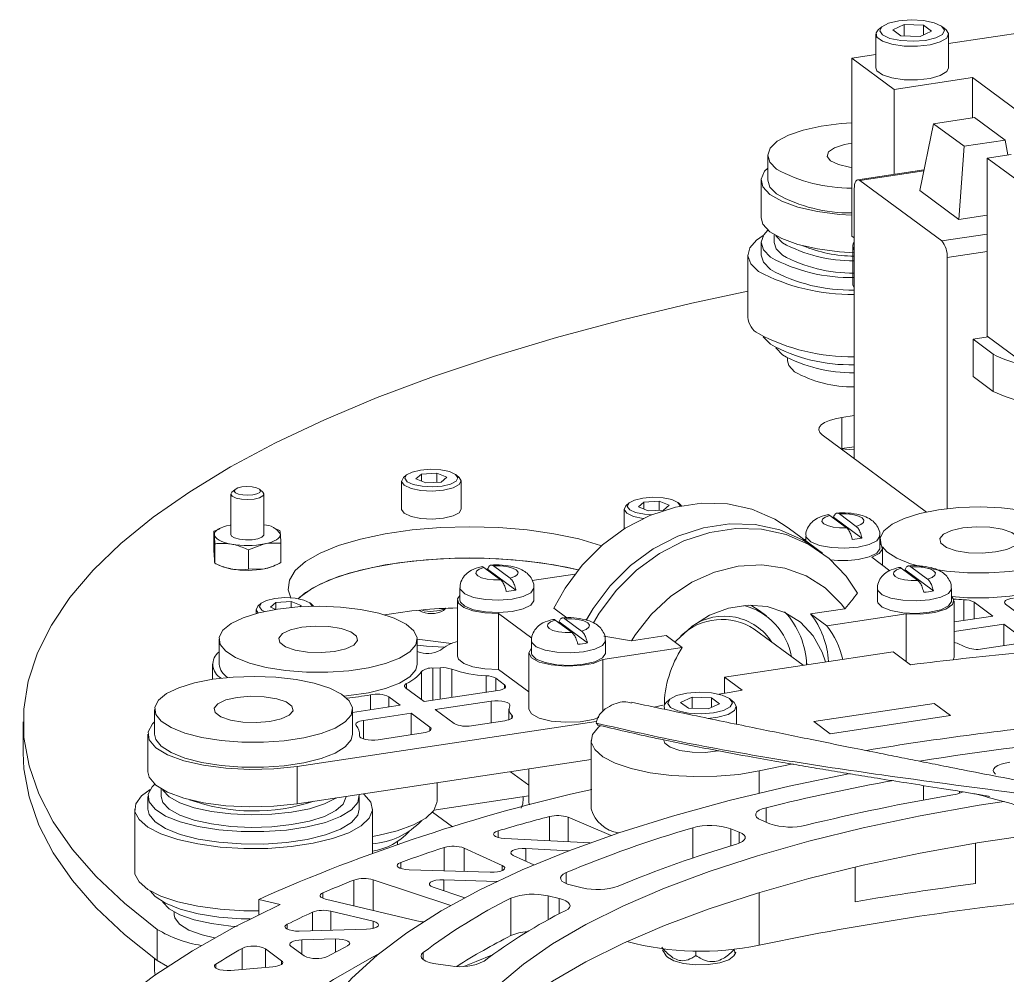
# Model space of a CAD drawing. Header units: millimetres. Extents: x 30 to 313, y 16 to 167.
# Drawn here: x 30.27 to 67.66, y 106.82 to 142.99 of the extents above; entities that cross this region are included whole.
import ezdxf

# ---------------------------------------------------------------- set-up
doc = ezdxf.new("R2010")
doc.units = ezdxf.units.MM

msp = doc.modelspace()

# ---------------------------------------------------------------- linework, layer by layer
at = {"color": 7, "linetype": 'Continuous', "lineweight": 15}
for p, q in [((63.753, 142.808), (63.321, 142.608)), ((63.753, 142.808), (64.488, 142.784)), ((63.753, 142.379), (63.753, 142.808)), ((65.432, 142.089), (71.113, 142.944)), ((62.682, 142.442), (62.682, 141.169)), ((62.911, 142.728), (62.771, 142.604)), ((63.321, 142.608), (63.626, 142.383)), ((64.792, 142.559), (64.361, 142.359)), ((64.792, 142.559), (64.488, 142.784)), ((64.488, 142.418), (64.488, 142.784)), ((65.343, 142.604), (65.203, 142.728)), ((65.432, 141.169), (65.432, 142.442)), ((64.361, 142.359), (63.626, 142.383)), ((61.773, 141.539), (62.682, 141.676)), ((61.773, 141.539), (63.378, 140.354)), ((61.773, 134.798), (61.773, 141.539)), ((63.378, 140.354), (66.34, 140.8)), ((66.34, 140.8), (68.568, 139.155)), ((66.34, 140.8), (66.34, 139.277)), ((63.378, 137.141), (63.378, 140.354)), ((61.772, 139.441), (61.772, 139.091)), ((61.773, 139.479), (61.773, 139.402)), ((66.42, 139.289), (64.871, 139.056)), ((67.572, 138.438), (66.42, 139.289)), ((64.871, 139.056), (64.342, 136.53)), ((64.871, 139.056), (66.023, 138.205)), ((66.023, 138.205), (67.572, 138.438)), ((67.572, 138.438), (67.684, 137.875)), ((66.023, 138.205), (65.823, 135.436)), ((58.588, 137.855), (58.588, 136.913)), ((66.896, 137.756), (67.804, 137.893)), ((68.5, 136.572), (66.896, 137.756)), ((66.896, 131.015), (66.896, 137.756)), ((64.505, 137.311), (61.996, 136.933)), ((58.338, 136.913), (58.338, 135.498)), ((62.071, 136.91), (65.177, 134.616)), ((61.865, 126.376), (61.865, 136.591)), ((64.342, 136.53), (65.823, 135.436)), ((65.823, 135.436), (66.896, 135.597)), ((58.838, 134.853), (58.838, 134.555)), ((61.773, 134.798), (61.865, 134.73)), ((58.338, 134.555), (58.338, 134.084)), ((61.807, 134.428), (61.807, 133.014)), ((57.838, 134.084), (57.838, 131.727)), ((65.383, 133.993), (65.383, 124.481)), ((66.937, 130.985), (66.367, 130.899)), ((67.129, 130.337), (66.367, 130.899)), ((66.367, 129.485), (66.367, 130.899)), ((68.5, 129.83), (66.896, 131.015)), ((59.338, 130.183), (59.338, 130.077)), ((67.129, 128.923), (67.129, 130.337)), ((67.129, 128.923), (66.367, 129.485)), ((61.401, 127.934), (61.865, 128.004)), ((61.401, 126.755), (61.401, 127.934)), ((64.599, 124.357), (60.651, 127.272)), ((61.401, 126.755), (61.36, 126.749)), ((61.865, 126.716), (61.361, 126.749)), ((61.401, 126.755), (61.865, 126.825)), ((44.921, 125.76), (44.804, 125.657)), ((45.482, 125.795), (45.274, 125.611)), ((45.648, 125.458), (45.274, 125.611)), ((46.065, 125.826), (45.482, 125.795)), ((45.482, 125.526), (45.482, 125.795)), ((46.065, 125.826), (46.439, 125.674)), ((46.065, 125.481), (46.065, 125.826)), ((46.23, 125.49), (46.439, 125.674)), ((46.909, 125.657), (46.792, 125.76)), ((44.731, 125.525), (44.731, 124.464)), ((46.23, 125.49), (45.648, 125.458)), ((46.981, 124.464), (46.981, 125.525)), ((38.266, 125.037), (38.266, 123.507)), ((38.425, 125.215), (38.307, 125.111)), ((39.476, 125.111), (39.357, 125.215)), ((39.516, 123.507), (39.516, 125.037)), ((53.34, 124.7), (53.223, 124.596)), ((53.901, 124.734), (53.692, 124.55)), ((54.066, 124.398), (53.692, 124.55)), ((54.484, 124.766), (53.901, 124.734)), ((53.901, 124.465), (53.901, 124.734)), ((54.484, 124.766), (54.858, 124.613)), ((54.484, 124.42), (54.484, 124.766)), ((54.649, 124.429), (54.858, 124.613)), ((55.327, 124.596), (55.21, 124.7)), ((46.909, 124.331), (46.981, 124.464)), ((53.15, 124.464), (53.15, 123.71)), ((54.649, 124.429), (54.066, 124.398)), ((61.573, 123.759), (60.936, 124.23)), ((61.083, 124.163), (62.156, 123.37)), ((61.301, 124.285), (61.938, 123.814)), ((37.903, 123.762), (37.828, 123.729)), ((38.266, 123.868), (38.237, 123.862)), ((39.971, 123.722), (39.879, 123.762)), ((60.427, 122.975), (59.369, 123.757)), ((37.834, 123.713), (37.622, 123.631)), ((37.622, 123.631), (37.642, 123.495)), ((37.622, 123.631), (37.622, 122.898)), ((39.952, 123.719), (40.121, 123.653)), ((40.16, 123.172), (40.141, 123.518)), ((60.037, 123.456), (60.037, 123.263)), ((62.837, 122.985), (62.837, 123.456)), ((37.661, 123.15), (37.661, 122.417)), ((38.93, 122.92), (39.545, 123.152)), ((40.16, 123.172), (40.16, 122.44)), ((59.97, 123.313), (60.037, 123.323)), ((62.845, 123.299), (62.845, 123.158)), ((37.622, 122.898), (37.642, 122.553)), ((38.93, 122.92), (38.93, 122.188)), ((60.662, 122.801), (60.427, 122.975)), ((62.525, 122.641), (63.207, 122.136)), ((62.937, 122.336), (62.937, 122.985)), ((37.811, 122.348), (37.903, 122.309)), ((39.879, 122.309), (39.955, 122.341)), ((48.476, 121.791), (47.839, 122.261)), ((48.204, 122.316), (48.841, 121.846)), ((64.006, 122.286), (64.642, 121.815)), ((38.93, 122.188), (39.545, 122.209)), ((47.986, 122.194), (49.059, 121.402)), ((49.674, 121.765), (51.292, 122.009)), ((64.278, 121.76), (63.641, 122.231)), ((63.788, 122.164), (64.86, 121.371)), ((46.94, 121.488), (46.94, 121.016)), ((49.74, 121.016), (49.74, 121.488)), ((62.742, 121.457), (62.742, 120.986)), ((65.542, 120.986), (65.542, 121.457)), ((39.41, 120.9), (39.293, 120.797)), ((39.971, 120.934), (39.762, 120.75)), ((39.966, 120.667), (39.762, 120.75)), ((40.554, 120.966), (39.971, 120.934)), ((39.971, 120.668), (39.971, 120.934)), ((40.554, 120.966), (40.928, 120.814)), ((40.554, 120.74), (40.554, 120.966)), ((40.873, 120.765), (40.928, 120.814)), ((41.397, 120.797), (41.28, 120.9)), ((41.409, 120.786), (41.397, 120.797)), ((46.84, 121.016), (46.84, 118.895)), ((65.642, 118.864), (65.642, 120.986)), ((67.111, 120.416), (66.403, 120.94)), ((68.023, 120.553), (67.597, 120.868)), ((39.22, 120.664), (39.22, 120.511)), ((45.384, 120.639), (45.39, 120.634)), ((46.322, 120.634), (46.41, 120.711)), ((48.395, 120.517), (49.66, 119.581)), ((48.395, 118.395), (48.395, 120.517)), ((50.982, 120.35), (50.493, 120.712)), ((58.539, 120.422), (58.232, 120.649)), ((61.512, 120.696), (60.209, 120.501)), ((60.209, 120.501), (60.826, 120.045)), ((60.826, 120.045), (63.832, 120.497)), ((63.832, 118.7), (63.832, 120.497)), ((65.642, 120.195), (67.111, 120.416)), ((51.181, 119.791), (50.544, 120.262)), ((50.691, 120.195), (51.763, 119.402)), ((50.909, 120.317), (51.545, 119.846)), ((65.642, 119.829), (67.522, 120.112)), ((68.235, 119.586), (67.522, 120.112)), ((67.522, 119.296), (67.522, 120.112)), ((52.381, 119.658), (53.436, 119.483)), ((54.739, 119.678), (53.436, 119.483)), ((55.356, 119.223), (54.739, 119.678)), ((59.931, 118.553), (58.076, 119.925)), ((37.821, 119.537), (37.821, 118.594)), ((45.321, 119.545), (46.625, 119.381)), ((45.321, 118.594), (45.321, 119.537)), ((49.645, 119.489), (49.645, 119.017)), ((52.445, 119.017), (52.445, 119.489)), ((66.721, 119.175), (67.984, 119.365)), ((49.545, 119.017), (49.545, 116.896)), ((52.35, 118.771), (55.356, 119.223)), ((63.337, 119.065), (56.955, 118.106)), ((63.337, 119.065), (64, 118.575)), ((37.571, 118.594), (37.571, 118.022)), ((52.35, 116.801), (52.35, 118.771)), ((65.612, 118.766), (65.642, 118.864)), ((46.188, 118.463), (45.909, 118.451)), ((48.395, 118.395), (49.545, 117.545)), ((48.297, 118.062), (48.625, 117.82)), ((56.955, 118.106), (57.619, 117.616)), ((56.955, 118.106), (56.955, 117.496)), ((45.59, 117.181), (44.882, 117.705)), ((48.374, 117.6), (45.59, 117.181)), ((44.679, 117.044), (42.876, 116.773)), ((44.679, 117.044), (44.252, 117.359)), ((48.126, 117.196), (46.001, 116.877)), ((54.294, 116.973), (54.616, 117.04)), ((54.882, 117.27), (54.742, 117.147)), ((55.725, 117.35), (55.293, 117.15)), ((55.293, 117.15), (55.597, 116.926)), ((55.725, 117.35), (56.46, 117.326)), ((55.725, 116.922), (55.725, 117.35)), ((56.764, 117.101), (56.332, 116.901)), ((56.764, 117.101), (56.46, 117.326)), ((56.46, 116.961), (56.46, 117.326)), ((57.315, 117.147), (57.174, 117.27)), ((60.334, 116.42), (64.892, 117.105)), ((64.892, 117.105), (65.508, 116.649)), ((35.376, 116.884), (35.376, 115.942)), ((42.876, 115.942), (42.876, 116.884)), ((45.09, 116.74), (43.29, 116.47)), ((45.802, 116.214), (45.09, 116.74)), ((45.09, 115.924), (45.09, 116.74)), ((46.714, 116.351), (46.001, 116.877)), ((48.795, 116.896), (48.795, 116.494)), ((56.332, 116.901), (55.597, 116.926)), ((57.403, 116.325), (57.403, 116.984)), ((65.508, 116.649), (60.95, 115.964)), ((30.407, 116.415), (30.407, 115.236)), ((35.376, 116.413), (35.303, 116.333)), ((52.092, 116.428), (40.771, 114.726)), ((48.638, 116.457), (47.375, 116.267)), ((60.95, 115.964), (60.334, 116.42)), ((35.126, 115.942), (35.126, 114.527)), ((43.136, 115.868), (43.136, 115.946)), ((45.552, 115.993), (43.838, 115.736)), ((51.903, 115.712), (51.903, 113.119)), ((51.903, 114.985), (40.771, 113.312)), ((58.261, 114.556), (59.547, 114.822)), ((40.771, 114.726), (40.771, 113.312)), ((48.847, 114.526), (49.545, 114.01)), ((49.545, 114.631), (49.545, 113.36)), ((46.071, 113.409), (46.071, 114.109)), ((35.626, 113.882), (35.626, 113.585)), ((35.126, 113.585), (35.126, 113.113)), ((42.626, 113.585), (42.626, 113.591)), ((43.126, 113.113), (43.126, 113.585)), ((49.545, 113.61), (45.954, 113.07)), ((49.57, 113.268), (49.545, 113.36)), ((34.626, 113.113), (34.626, 110.756)), ((43.626, 111.442), (43.626, 113.113)), ((45.898, 112.997), (46.652, 112.441)), ((51.032, 112.803), (52.658, 112.109)), ((58.673, 112.556), (58.356, 112.686)), ((57.512, 112.24), (57.195, 112.369)), ((44.571, 111.771), (44.571, 111.865)), ((51.868, 111.831), (48.635, 111.996)), ((66.461, 110.288), (66.461, 111.817)), ((47.098, 111.635), (48.537, 110.981)), ((51.071, 111.535), (49.434, 111.618)), ((48.956, 111.355), (49.74, 110.999)), ((48.088, 110.717), (45.015, 110.812)), ((61.903, 109.603), (61.903, 110.916)), ((43.659, 110.434), (46.589, 109.463)), ((48.35, 110.374), (46.326, 110.436)), ((45.928, 110.152), (47.123, 109.756)), ((51.565, 110.131), (51.158, 110.228)), ((40.135, 109.499), (39.324, 109.694)), ((39.324, 109.112), (39.324, 109.694)), ((41.855, 109.703), (45.308, 108.875)), ((48.862, 108.32), (48.862, 109.734)), ((50.689, 109.725), (50.282, 109.822)), ((36.126, 109.212), (36.126, 109.106)), ((42.051, 109.245), (43.65, 108.862)), ((35.481, 108.558), (35.481, 107.379)), ((43.399, 108.56), (40.856, 108.491)), ((42.224, 108.194), (40.952, 108.159)), ((39.577, 107.823), (40.187, 107.372)), ((40.537, 107.924), (41.042, 107.551)), ((54.609, 107.781), (54.751, 107.559)), ((55.87, 107.738), (55.87, 107.572)), ((57.306, 107.559), (57.386, 107.684)), ((57.317, 107.806), (57.317, 107.789)), ((35.376, 107.457), (35.376, 106.985)), ((35.869, 107.154), (35.481, 107.379)), ((35.403, 106.838), (35.376, 106.985)), ((39.856, 107.142), (38.266, 107.006)), ((46.582, 107.175), (46.113, 107.234))]:
    msp.add_line(p, q, dxfattribs=at)
at = {"color": 8, "linetype": 'Continuous', "lineweight": 15}
for p, q in [((64.498, 137.275), (62.071, 136.91)), ((65.177, 134.616), (66.896, 134.875)), ((66.896, 134.221), (65.383, 133.993)), ((66.019, 120.252), (66.019, 121.036)), ((66.403, 120.309), (66.403, 120.94)), ((45.485, 117.259), (45.485, 118.32)), ((45.909, 117.229), (45.909, 118.451)), ((46.188, 117.271), (46.188, 118.463)), ((46.633, 117.338), (46.633, 118.407)), ((47.932, 117.533), (47.932, 118.158)), ((44.919, 117.677), (44.919, 117.865)), ((48.297, 117.588), (48.297, 118.062)), ((48.625, 117.683), (48.625, 117.82)), ((43.549, 116.874), (43.549, 117.436)), ((44.252, 116.98), (44.252, 117.359)), ((48.126, 116.38), (48.126, 117.196)), ((48.908, 116.557), (48.908, 116.661)), ((43.29, 115.766), (43.29, 116.47)), ((43.133, 115.881), (43.133, 115.894)), ((45.802, 116.077), (45.802, 116.214)), ((58.261, 113.717), (58.261, 114.556)), ((64.487, 113.451), (64.487, 114)), ((65.85, 113.707), (65.85, 113.783)), ((58.533, 112.614), (58.533, 113.164)), ((50.326, 111.91), (50.326, 112.83)), ((51.032, 111.874), (51.032, 112.803)), ((48.38, 112.036), (48.38, 112.286)), ((55.754, 111.257), (55.754, 112.407)), ((57.195, 111.718), (57.195, 112.369)), ((57.512, 111.818), (57.512, 112.24)), ((46.345, 110.771), (46.345, 111.655)), ((47.098, 110.747), (47.098, 111.635)), ((49.434, 111.138), (49.434, 111.618)), ((44.695, 110.864), (44.695, 111.091)), ((48.537, 110.784), (48.537, 110.981)), ((50.957, 110.292), (50.957, 110.705)), ((42.924, 109.447), (42.924, 110.423)), ((43.659, 109.27), (43.659, 110.434)), ((46.326, 110.02), (46.326, 110.436)), ((41.752, 109.736), (41.752, 109.941)), ((58.261, 109.951), (58.261, 107.956)), ((50.282, 108.923), (50.282, 109.822)), ((50.689, 109.141), (50.689, 109.725)), ((41.353, 108.504), (41.353, 109.207)), ((42.051, 108.523), (42.051, 109.245)), ((43.65, 108.591), (43.65, 108.862)), ((40.399, 108.564), (40.399, 108.75)), ((40.952, 107.618), (40.952, 108.159)), ((42.224, 107.695), (42.224, 108.194)), ((38.689, 107.042), (38.689, 107.839)), ((39.577, 107.119), (39.577, 107.823)), ((45.549, 107.414), (45.549, 107.677)), ((40.187, 107.235), (40.187, 107.372)), ((37.699, 107.089), (37.699, 107.245))]:
    msp.add_line(p, q, dxfattribs=at)
at = {"color": 7, "linetype": 'Continuous', "lineweight": 15, "flags": 128}
for points in [[(65.173, 142.751), (64.895, 142.881), (64.49, 142.965), (64.018, 142.992), (63.553, 142.956), (63.164, 142.863), (62.911, 142.728), (62.832, 142.571), (62.94, 142.415), (63.218, 142.286), (63.624, 142.202), (64.095, 142.175), (64.561, 142.211), (64.95, 142.304), (65.203, 142.439), (65.281, 142.596), (65.173, 142.751)], [(62.771, 142.604), (62.694, 142.502), (62.721, 142.333), (62.929, 142.18), (63.289, 142.062), (63.753, 141.995), (64.258, 141.989), (64.736, 142.044), (65.122, 142.152), (65.364, 142.3), (65.43, 142.467), (65.343, 142.604)], [(62.682, 141.169), (62.721, 141.061), (62.929, 140.907), (63.289, 140.789), (63.753, 140.722), (64.258, 140.716), (64.736, 140.771), (65.122, 140.879), (65.364, 141.027), (65.432, 141.169)], [(58.92, 137.341), (58.669, 137.598), (58.588, 137.867), (58.684, 138.135), (58.95, 138.391), (59.374, 138.621), (59.937, 138.815), (60.613, 138.965), (61.369, 139.063), (61.773, 139.091)], [(61.773, 138.319), (61.493, 138.268), (61.12, 138.147), (60.894, 137.991), (60.842, 137.818), (60.971, 137.65), (61.265, 137.506), (61.688, 137.405), (61.773, 137.392)], [(58.588, 137.376), (58.473, 137.256), (58.341, 136.96), (58.409, 136.663), (58.674, 136.378), (59.123, 136.119), (59.732, 135.901), (60.473, 135.733), (61.307, 135.624), (61.773, 135.593)], [(58.92, 136.398), (58.669, 136.655), (58.588, 136.913)], [(62.071, 136.91), (62.031, 136.931), (61.992, 136.933), (61.957, 136.915), (61.925, 136.88), (61.9, 136.827), (61.881, 136.76), (61.869, 136.68), (61.865, 136.591)], [(58.338, 135.498), (58.409, 135.249), (58.674, 134.964), (59.123, 134.705), (59.732, 134.487), (60.473, 134.319), (61.307, 134.21), (61.865, 134.174)], [(58.692, 134.007), (58.424, 134.281), (58.338, 134.568), (58.44, 134.854), (58.597, 135.027)], [(58.237, 133.467), (57.948, 133.755), (57.839, 134.056), (57.914, 134.359), (58.171, 134.65), (58.418, 134.821)], [(59.148, 134.547), (58.908, 134.796), (58.893, 134.821)], [(59.148, 134.075), (58.908, 134.324), (58.838, 134.555)], [(58.692, 133.535), (58.424, 133.81), (58.338, 134.084)], [(57.838, 132.713), (55.712, 132.258), (53.098, 131.636), (50.592, 130.965), (48.203, 130.249), (45.938, 129.489), (43.804, 128.688), (41.809, 127.848), (39.958, 126.972), (38.257, 126.064), (36.712, 125.124), (35.327, 124.158), (34.107, 123.167), (33.056, 122.154), (32.176, 121.124), (31.471, 120.079), (30.943, 119.022), (30.594, 117.958), (30.424, 116.888), (30.435, 115.817), (30.626, 114.747), (30.996, 113.683), (31.545, 112.628), (32.27, 111.584), (33.17, 110.556), (34.241, 109.546), (35.481, 108.558)], [(61.807, 133.014), (61.814, 132.956), (61.865, 132.844)], [(58.692, 130.707), (58.424, 130.981), (58.418, 130.99)], [(59.148, 130.304), (58.908, 130.553), (58.893, 130.578)], [(59.604, 129.666), (59.383, 129.905), (59.338, 130.077)], [(61.401, 127.934), (61.146, 127.885), (60.925, 127.82), (60.745, 127.743), (60.615, 127.655), (60.538, 127.56), (60.519, 127.462), (60.557, 127.365), (60.651, 127.272)], [(44.804, 125.657), (44.732, 125.513), (44.831, 125.37), (45.086, 125.251), (45.459, 125.174), (45.892, 125.15), (46.319, 125.183), (46.676, 125.268), (46.909, 125.392)], [(46.792, 125.525), (46.856, 125.653), (46.768, 125.78), (46.541, 125.885), (46.21, 125.954), (45.825, 125.976), (45.445, 125.946), (45.127, 125.871), (44.921, 125.76), (44.857, 125.632), (44.945, 125.505), (45.172, 125.399), (45.503, 125.331), (45.888, 125.309), (46.268, 125.339), (46.585, 125.414), (46.792, 125.525)], [(46.909, 125.392), (46.981, 125.536), (46.909, 125.657)], [(39.357, 125.098), (39.254, 125.043), (39.096, 125.005), (38.907, 124.991), (38.715, 125.001), (38.55, 125.036), (38.437, 125.088), (38.393, 125.151), (38.425, 125.215), (38.528, 125.27), (38.686, 125.308), (38.876, 125.323), (39.067, 125.312), (39.232, 125.278), (39.345, 125.225), (39.389, 125.162), (39.357, 125.098)], [(39.476, 124.963), (39.347, 124.894), (39.148, 124.847), (38.911, 124.829), (38.67, 124.842), (38.463, 124.885), (38.322, 124.951), (38.267, 125.031), (38.307, 125.111)], [(39.476, 125.111), (39.516, 125.044), (39.476, 124.963)], [(55.275, 124.58), (55.275, 124.592), (55.186, 124.719), (54.96, 124.825), (54.629, 124.894), (54.244, 124.915), (53.864, 124.886), (53.546, 124.81), (53.34, 124.7), (53.275, 124.571), (53.364, 124.445), (53.59, 124.339), (53.921, 124.27), (54.196, 124.249)], [(59.369, 123.757), (58.854, 124.088), (57.993, 124.46), (57.062, 124.662), (56.089, 124.69), (55.101, 124.541), (54.127, 124.221), (53.197, 123.739), (52.336, 123.108), (51.57, 122.348), (50.921, 121.48), (50.493, 120.712)], [(53.223, 124.596), (53.151, 124.452), (53.25, 124.31), (53.505, 124.191), (53.877, 124.113), (53.883, 124.112)], [(65.053, 124.438), (65.824, 124.522), (66.631, 124.548), (67.436, 124.517), (68.202, 124.428), (68.893, 124.286), (69.476, 124.098), (69.925, 123.873), (70.217, 123.621), (70.341, 123.354), (70.289, 123.084), (70.065, 122.825), (69.678, 122.587), (69.147, 122.383), (68.497, 122.221), (67.757, 122.11), (66.964, 122.055), (66.153, 122.057), (65.363, 122.118), (64.63, 122.234), (63.989, 122.399), (63.471, 122.607), (63.098, 122.847), (62.93, 123.033)], [(44.731, 124.464), (44.732, 124.452), (44.831, 124.31), (45.086, 124.191), (45.459, 124.113), (45.892, 124.089), (46.319, 124.122), (46.676, 124.207), (46.909, 124.331)], [(60.936, 124.23), (60.761, 124.165), (60.659, 124.084), (60.641, 123.997), (60.708, 123.912), (60.854, 123.84), (61.062, 123.787), (61.311, 123.759), (61.573, 123.759)], [(61.034, 124.158), (61.035, 124.158), (61.083, 124.163)], [(61.938, 123.814), (62.113, 123.879), (62.215, 123.96), (62.234, 124.047), (62.166, 124.132), (62.021, 124.204), (61.812, 124.258), (61.564, 124.285), (61.301, 124.285)], [(62.885, 123.116), (62.852, 123.378), (62.991, 123.645), (63.299, 123.895), (63.76, 124.117), (64.354, 124.301), (65.053, 124.438)], [(38.237, 123.862), (38.104, 123.83), (37.984, 123.793), (37.879, 123.751), (37.792, 123.705), (37.724, 123.656), (37.675, 123.604), (37.648, 123.55), (37.642, 123.495)], [(40.538, 121.109), (40.441, 121.408), (40.484, 121.777), (40.704, 122.138), (41.095, 122.483), (41.648, 122.803), (42.346, 123.089), (43.174, 123.334), (44.108, 123.531), (45.126, 123.676), (46.2, 123.765), (47.302, 123.795), (48.405, 123.766), (49.48, 123.678), (50.498, 123.534), (51.434, 123.337), (52.263, 123.093), (52.302, 123.079)], [(51.718, 120.258), (51.978, 120.698), (52.627, 121.566), (53.393, 122.327), (54.254, 122.957), (55.185, 123.439), (56.158, 123.76), (57.146, 123.908), (58.12, 123.881), (59.05, 123.678), (59.911, 123.306), (60.427, 122.975)], [(60.427, 122.975), (59.911, 123.306), (59.05, 123.678), (58.12, 123.881), (57.146, 123.908), (56.158, 123.76), (55.185, 123.439), (54.254, 122.957), (53.393, 122.327), (52.627, 121.566), (51.978, 120.698), (51.728, 120.277)], [(67.211, 122.843), (67.642, 122.941), (67.946, 123.081), (68.087, 123.249), (68.048, 123.422), (67.834, 123.58), (67.471, 123.704), (67.001, 123.78), (66.483, 123.797), (65.978, 123.754), (65.548, 123.657), (65.243, 123.516), (65.102, 123.348), (65.141, 123.175), (65.355, 123.017), (65.719, 122.893), (66.188, 122.817), (66.706, 122.8), (67.211, 122.843)], [(37.642, 123.495), (37.657, 123.441), (37.693, 123.388), (37.75, 123.337), (37.826, 123.289), (37.921, 123.244), (38.032, 123.204), (38.157, 123.169), (38.296, 123.14)], [(38.266, 123.507), (38.292, 123.447), (38.406, 123.375), (38.594, 123.324), (38.826, 123.299), (39.069, 123.307), (39.285, 123.345), (39.441, 123.407), (39.513, 123.485), (39.516, 123.507)], [(39.545, 123.152), (39.679, 123.183), (39.799, 123.22), (39.903, 123.262), (39.99, 123.308), (40.059, 123.358), (40.107, 123.41), (40.135, 123.464), (40.141, 123.518)], [(51.996, 120.162), (52.213, 120.524), (52.862, 121.392), (53.628, 122.153), (54.489, 122.783), (55.42, 123.266), (56.393, 123.586), (57.381, 123.734), (58.355, 123.707), (59.285, 123.504), (60.146, 123.133), (60.912, 122.603), (61.561, 121.93), (61.989, 121.29)], [(62.845, 123.158), (62.882, 123.12), (62.933, 122.949), (62.809, 122.783), (62.525, 122.641)], [(40.815, 121.076), (41.095, 121.305), (41.648, 121.624), (42.346, 121.91), (43.174, 122.155), (44.108, 122.353), (45.126, 122.498), (46.2, 122.586), (47.302, 122.616), (48.405, 122.587), (49.48, 122.499), (50.498, 122.355), (51.414, 122.163)], [(62.013, 122.56), (62.435, 122.658), (62.722, 122.8), (62.836, 122.967), (62.837, 122.985)], [(40.815, 121.076), (40.879, 121.135), (41.352, 121.468), (41.98, 121.772), (42.745, 122.038), (43.629, 122.26), (44.608, 122.432), (45.657, 122.549), (46.749, 122.609), (47.855, 122.609), (48.948, 122.55), (49.998, 122.434), (50.978, 122.263), (51.414, 122.163)], [(47.839, 122.261), (47.664, 122.196), (47.562, 122.116), (47.544, 122.028), (47.611, 121.944), (47.757, 121.871), (47.965, 121.818), (48.214, 121.79), (48.476, 121.791)], [(48.841, 121.846), (49.016, 121.911), (49.118, 121.991), (49.137, 122.079), (49.069, 122.163), (48.924, 122.236), (48.715, 122.289), (48.466, 122.317), (48.204, 122.316)], [(53.436, 119.482), (53.582, 119.716), (54.188, 120.495), (54.907, 121.164), (55.712, 121.7), (56.578, 122.084), (57.474, 122.305), (58.37, 122.354), (59.236, 122.229), (60.042, 121.935), (60.76, 121.483), (61.366, 120.886), (61.495, 120.721)], [(64.642, 121.815), (64.817, 121.88), (64.92, 121.961), (64.938, 122.048), (64.871, 122.132), (64.725, 122.205), (64.517, 122.258), (64.268, 122.286), (64.006, 122.286)], [(70.345, 122.356), (70.289, 122.142), (70.065, 121.882), (69.678, 121.644), (69.147, 121.44), (68.497, 121.278), (67.757, 121.167), (66.964, 121.112), (66.153, 121.114), (65.542, 121.156)], [(47.937, 122.189), (47.938, 122.19), (47.986, 122.194)], [(63.641, 122.231), (63.466, 122.166), (63.364, 122.085), (63.345, 121.998), (63.412, 121.913), (63.558, 121.84), (63.767, 121.787), (64.015, 121.76), (64.278, 121.76)], [(63.738, 122.159), (63.74, 122.159), (63.788, 122.164)], [(48.395, 120.517), (47.886, 120.54), (47.43, 120.619), (47.081, 120.745), (46.88, 120.902), (46.85, 121.073), (46.94, 121.196)], [(63.832, 120.497), (64.392, 120.493), (64.918, 120.558), (65.336, 120.683), (65.586, 120.85), (65.634, 121.037), (65.542, 121.165)], [(40.03, 120.677), (40.8, 120.761), (41.607, 120.787), (42.413, 120.755), (43.179, 120.667), (43.869, 120.525), (44.453, 120.337), (44.901, 120.112), (45.194, 119.86), (45.317, 119.593), (45.266, 119.323), (45.041, 119.063), (44.654, 118.826), (44.123, 118.621), (43.473, 118.46), (42.734, 118.349), (41.94, 118.293), (41.129, 118.296), (40.339, 118.357), (39.607, 118.472), (38.966, 118.638), (38.447, 118.846), (38.074, 119.086), (37.865, 119.347), (37.829, 119.617), (37.968, 119.883), (38.275, 120.133), (38.737, 120.356), (39.331, 120.54), (40.03, 120.677)], [(39.293, 120.797), (39.22, 120.652), (39.294, 120.53)], [(41.345, 120.785), (41.344, 120.792), (41.256, 120.919), (41.03, 121.025), (40.698, 121.094), (40.314, 121.115), (39.933, 121.086), (39.616, 121.01), (39.41, 120.9), (39.345, 120.771), (39.433, 120.645), (39.534, 120.587)], [(46.94, 121.016), (46.955, 120.948), (47.122, 120.786), (47.454, 120.655), (47.906, 120.573), (48.416, 120.55), (48.916, 120.591)], [(48.916, 120.591), (49.338, 120.689), (49.625, 120.831), (49.739, 120.999), (49.74, 121.016)], [(55.081, 119.426), (55.123, 119.474), (55.712, 120.026), (56.383, 120.447), (57.105, 120.72), (57.844, 120.831), (58.566, 120.776), (59.237, 120.555), (59.825, 120.181), (60.304, 119.67), (60.65, 119.047), (60.774, 118.68)], [(57.94, 120.834), (57.989, 120.806), (58.232, 120.649)], [(62.742, 120.986), (62.757, 120.918), (62.924, 120.755), (63.256, 120.624), (63.707, 120.542), (64.217, 120.52), (64.717, 120.56)], [(64.717, 120.56), (65.139, 120.658), (65.427, 120.801), (65.541, 120.968), (65.542, 120.986)], [(67.89, 121.094), (67.796, 121.08), (67.713, 121.059), (67.645, 121.033), (67.594, 121.003), (67.562, 120.97), (67.552, 120.935), (67.564, 120.901), (67.597, 120.868)], [(42.188, 119.081), (42.618, 119.179), (42.922, 119.32), (43.064, 119.487), (43.025, 119.661), (42.811, 119.819), (42.447, 119.943), (41.978, 120.019), (41.459, 120.036), (40.954, 119.993), (40.524, 119.895), (40.22, 119.754), (40.079, 119.587), (40.117, 119.414), (40.332, 119.256), (40.695, 119.131), (41.164, 119.056), (41.683, 119.039), (42.188, 119.081)], [(50.544, 120.262), (50.369, 120.197), (50.267, 120.116), (50.248, 120.029), (50.315, 119.945), (50.461, 119.872), (50.67, 119.819), (50.918, 119.791), (51.181, 119.791)], [(50.641, 120.19), (50.643, 120.19), (50.691, 120.195)], [(51.545, 119.846), (51.72, 119.911), (51.823, 119.992), (51.841, 120.079), (51.774, 120.164), (51.628, 120.237), (51.42, 120.29), (51.171, 120.318), (50.909, 120.317)], [(46.334, 119.235), (45.672, 119.278), (45.321, 119.31)], [(48.395, 118.395), (47.886, 118.419), (47.43, 118.498), (47.081, 118.623), (46.88, 118.781), (46.84, 118.895)], [(52.35, 118.771), (51.987, 118.628), (51.492, 118.54), (50.935, 118.518), (50.393, 118.567), (49.942, 118.678), (49.646, 118.837), (49.545, 119.021), (49.645, 119.197)], [(49.645, 119.017), (49.66, 118.949), (49.827, 118.787), (50.159, 118.656), (50.61, 118.574), (51.12, 118.551), (51.62, 118.592)], [(51.62, 118.592), (52.042, 118.69), (52.33, 118.832), (52.444, 118.999), (52.445, 119.017)], [(45.321, 118.594), (45.266, 118.38), (45.041, 118.121), (44.654, 117.883), (44.123, 117.679), (43.473, 117.517), (42.734, 117.406), (42.558, 117.389)], [(60.059, 118.573), (60.06, 118.654), (60.06, 118.661)], [(37.585, 118.024), (38.356, 118.108), (39.163, 118.134), (39.968, 118.103), (40.734, 118.014), (41.425, 117.872), (42.008, 117.684), (42.456, 117.459), (42.749, 117.207), (42.873, 116.94), (42.821, 116.67), (42.596, 116.411), (42.21, 116.173), (41.679, 115.969), (41.029, 115.807), (40.289, 115.696), (39.496, 115.641), (38.685, 115.643), (37.895, 115.704), (37.162, 115.82), (36.521, 115.985), (36.002, 116.193), (35.629, 116.433), (35.42, 116.694), (35.384, 116.964), (35.523, 117.231), (35.83, 117.481), (36.292, 117.703), (36.886, 117.887), (37.585, 118.024)], [(44.882, 117.705), (44.859, 117.725), (44.845, 117.745), (44.838, 117.766), (44.839, 117.786), (44.848, 117.807), (44.864, 117.827), (44.888, 117.847), (44.919, 117.865)], [(48.625, 117.82), (48.656, 117.789), (48.669, 117.757), (48.662, 117.724), (48.636, 117.692), (48.593, 117.663), (48.533, 117.637), (48.459, 117.616), (48.374, 117.6)], [(39.743, 116.429), (40.174, 116.526), (40.478, 116.667), (40.619, 116.835), (40.58, 117.008), (40.366, 117.166), (40.002, 117.29), (39.533, 117.366), (39.015, 117.383), (38.51, 117.34), (38.079, 117.242), (37.775, 117.101), (37.634, 116.934), (37.673, 116.761), (37.887, 116.603), (38.251, 116.479), (38.72, 116.403), (39.238, 116.386), (39.743, 116.429)], [(57.145, 117.294), (56.867, 117.423), (56.462, 117.508), (55.99, 117.534), (55.525, 117.498), (55.136, 117.406), (54.883, 117.27), (54.804, 117.113), (54.912, 116.958), (55.189, 116.828), (55.595, 116.744), (56.066, 116.718), (56.532, 116.754), (56.921, 116.846), (57.174, 116.981), (57.253, 117.139), (57.145, 117.294)], [(56.745, 117.457), (57.131, 117.528), (57.619, 117.616)], [(48.126, 117.196), (48.254, 117.209), (48.389, 117.21), (48.519, 117.199), (48.636, 117.177), (48.73, 117.145), (48.796, 117.106), (48.828, 117.062), (48.825, 117.018)], [(54.742, 117.147), (54.665, 117.044), (54.688, 116.883)], [(56.337, 116.538), (56.707, 116.586), (57.093, 116.694), (57.335, 116.842), (57.401, 117.009), (57.315, 117.147)], [(48.908, 116.661), (48.928, 116.632), (48.932, 116.601), (48.919, 116.571), (48.89, 116.542), (48.846, 116.515), (48.788, 116.492), (48.718, 116.472), (48.638, 116.457)], [(52.192, 116.574), (51.987, 116.507), (51.492, 116.419), (50.935, 116.397), (50.393, 116.445), (49.942, 116.557), (49.646, 116.716), (49.545, 116.896)], [(40.771, 114.726), (39.899, 114.633), (38.987, 114.609), (38.082, 114.655), (37.232, 114.767), (36.481, 114.942), (35.868, 115.168), (35.426, 115.435), (35.178, 115.729), (35.136, 116.033), (35.303, 116.333)], [(43.011, 116.277), (42.997, 116.305), (42.998, 116.334), (43.015, 116.363), (43.045, 116.39), (43.09, 116.415), (43.147, 116.437), (43.214, 116.456), (43.29, 116.47)], [(58.261, 114.556), (57.491, 114.426), (56.657, 114.353), (55.796, 114.339), (54.945, 114.385), (54.141, 114.489), (53.42, 114.647), (52.812, 114.851), (52.346, 115.092), (52.04, 115.361), (51.908, 115.645), (51.957, 115.932), (52.183, 116.21), (52.252, 116.265)], [(42.876, 115.942), (42.821, 115.727), (42.596, 115.468), (42.21, 115.23), (41.679, 115.026), (41.029, 114.864), (40.289, 114.753), (39.496, 114.698), (38.685, 114.7), (37.895, 114.761), (37.162, 114.877), (36.521, 115.043), (36.002, 115.25), (35.629, 115.49), (35.42, 115.751), (35.376, 115.942)], [(43.133, 115.894), (43.144, 115.852), (43.186, 115.812), (43.257, 115.777), (43.353, 115.749), (43.466, 115.73), (43.59, 115.722), (43.716, 115.723), (43.838, 115.736)], [(45.552, 115.993), (45.637, 116.01), (45.711, 116.031), (45.77, 116.057), (45.814, 116.086), (45.839, 116.118), (45.846, 116.15), (45.833, 116.183), (45.802, 116.214)], [(54.653, 115.712), (54.692, 115.603), (54.9, 115.45), (55.26, 115.332), (55.724, 115.265), (56.229, 115.258), (56.707, 115.313), (56.725, 115.317)], [(30.407, 115.236), (30.435, 114.638), (30.626, 113.569), (30.996, 112.505), (31.545, 111.449), (32.27, 110.406), (33.17, 109.377), (34.241, 108.367), (35.481, 107.379)], [(67.759, 114.885), (67.58, 114.854), (67.423, 114.811), (67.296, 114.759), (67.202, 114.7), (67.145, 114.636), (67.129, 114.569), (67.153, 114.502), (67.217, 114.438)], [(40.771, 113.312), (39.899, 113.219), (38.987, 113.195), (38.082, 113.24), (37.232, 113.353), (36.481, 113.527), (35.868, 113.754), (35.426, 114.021), (35.178, 114.314), (35.126, 114.527)], [(61.706, 114.459), (59.4, 113.98), (57.135, 113.438), (54.983, 112.847), (52.953, 112.209), (51.055, 111.528), (49.297, 110.807), (47.686, 110.048), (46.229, 109.256), (44.934, 108.432), (43.805, 107.582), (42.848, 106.709), (42.067, 105.817), (41.982, 105.703)], [(43.119, 113.665), (43.122, 113.644), (43.067, 113.356), (42.828, 113.079), (42.415, 112.826), (41.849, 112.608), (41.155, 112.436), (40.367, 112.317), (39.52, 112.258), (38.655, 112.261), (37.813, 112.325), (37.031, 112.449), (36.348, 112.626), (35.794, 112.847), (35.396, 113.103), (35.173, 113.382), (35.135, 113.67), (35.283, 113.954), (35.385, 114.056)], [(43.281, 113.689), (43.317, 113.66), (43.561, 113.367), (43.624, 113.065), (43.503, 112.764), (43.202, 112.477), (42.735, 112.217), (42.119, 111.993), (41.382, 111.815), (40.552, 111.69), (39.663, 111.624), (38.753, 111.618), (37.858, 111.674), (37.015, 111.789), (36.258, 111.957), (35.619, 112.174), (35.123, 112.428), (34.791, 112.711), (34.637, 113.01), (34.667, 113.313), (34.879, 113.608), (35.206, 113.85)], [(42.259, 113.536), (42.241, 113.524), (41.807, 113.306), (41.239, 113.126), (40.565, 112.992), (39.819, 112.912), (39.038, 112.89), (38.262, 112.925), (37.529, 113.018), (36.876, 113.162), (36.336, 113.352), (35.936, 113.576), (35.696, 113.825), (35.682, 113.85)], [(42.626, 113.585), (42.625, 113.555), (42.518, 113.296), (42.241, 113.052), (41.807, 112.834), (41.239, 112.654), (40.565, 112.521), (39.819, 112.441), (39.038, 112.418), (38.262, 112.454), (37.529, 112.547), (36.876, 112.691), (36.336, 112.88), (35.936, 113.105), (35.696, 113.354), (35.626, 113.585)], [(46.071, 113.409), (46.069, 113.36), (45.947, 113.06), (45.647, 112.773), (45.179, 112.513), (44.564, 112.289), (43.826, 112.111), (43.613, 112.072)], [(67.542, 113.404), (66.599, 113.254), (64.355, 112.852), (62.201, 112.399), (60.147, 111.896), (58.203, 111.347), (56.379, 110.754), (54.683, 110.121), (53.124, 109.449), (51.71, 108.743), (50.446, 108.005), (49.34, 107.24), (48.397, 106.451)], [(43.126, 113.113), (43.067, 112.885), (42.828, 112.608), (42.415, 112.354), (41.849, 112.136), (41.155, 111.964), (40.367, 111.846), (39.52, 111.786), (38.655, 111.789), (37.813, 111.854), (37.031, 111.977), (36.348, 112.154), (35.794, 112.376), (35.396, 112.632), (35.173, 112.91), (35.126, 113.113)], [(58.533, 113.164), (58.384, 113.118), (58.266, 113.064), (58.183, 113.003), (58.138, 112.937), (58.134, 112.87), (58.17, 112.804), (58.245, 112.742), (58.356, 112.686)], [(71.141, 112.465), (68.921, 112.189), (66.599, 111.84), (64.355, 111.438), (62.201, 110.984), (60.147, 110.482), (58.203, 109.933), (56.379, 109.34), (54.683, 108.706), (53.124, 108.035), (51.71, 107.328), (50.446, 106.591), (49.34, 105.826), (48.397, 105.037), (47.621, 104.228), (47.017, 103.403), (46.586, 102.566), (46.332, 101.721), (46.317, 101.637)], [(48.635, 111.996), (48.499, 112.01), (48.381, 112.036), (48.289, 112.071), (48.231, 112.114), (48.21, 112.161), (48.23, 112.207), (48.288, 112.25), (48.38, 112.286)], [(57.405, 111.781), (57.534, 111.827), (57.634, 111.881), (57.702, 111.941), (57.735, 112.003), (57.732, 112.067), (57.692, 112.129), (57.618, 112.187), (57.512, 112.24)], [(49.434, 111.618), (49.288, 111.618), (49.147, 111.604), (49.025, 111.577), (48.931, 111.54), (48.874, 111.495), (48.859, 111.446), (48.887, 111.398), (48.956, 111.355)], [(44.695, 111.091), (44.616, 111.053), (44.57, 111.009), (44.563, 110.963), (44.594, 110.918), (44.661, 110.878), (44.759, 110.845), (44.88, 110.822), (45.015, 110.812)], [(39.324, 109.258), (38.753, 109.261), (37.858, 109.317), (37.015, 109.432), (36.258, 109.6), (35.619, 109.817), (35.123, 110.071), (34.791, 110.354), (34.637, 110.653), (34.626, 110.756)], [(48.088, 110.717), (48.231, 110.719), (48.366, 110.735), (48.482, 110.763), (48.57, 110.801), (48.622, 110.845), (48.634, 110.893), (48.605, 110.939), (48.537, 110.981)], [(50.957, 110.705), (50.849, 110.649), (50.777, 110.586), (50.744, 110.52), (50.752, 110.453), (50.8, 110.387), (50.886, 110.327), (51.007, 110.273), (51.158, 110.228)], [(46.326, 110.436), (46.174, 110.433), (46.032, 110.415), (45.912, 110.383), (45.827, 110.341), (45.785, 110.292), (45.788, 110.241), (45.837, 110.193), (45.928, 110.152)], [(39.002, 108.952), (38.655, 108.961), (37.813, 109.025), (37.031, 109.149), (36.348, 109.326), (35.794, 109.547), (35.396, 109.803), (35.206, 110.02)], [(41.752, 109.941), (41.699, 109.912), (41.664, 109.881), (41.648, 109.848), (41.652, 109.815), (41.676, 109.782), (41.719, 109.752), (41.78, 109.725), (41.855, 109.703)], [(38.5, 108.666), (38.262, 108.683), (37.529, 108.775), (36.876, 108.92), (36.336, 109.109), (35.936, 109.334), (35.696, 109.582), (35.682, 109.607)], [(50.942, 109.272), (51.03, 109.328), (51.085, 109.389), (51.105, 109.452), (51.088, 109.515), (51.035, 109.576), (50.949, 109.633), (50.832, 109.683), (50.689, 109.725)], [(40.135, 109.499), (38.397, 108.641), (36.813, 107.75), (35.391, 106.829), (34.134, 105.882), (33.047, 104.912), (32.135, 103.922), (31.4, 102.915), (30.845, 101.896), (30.472, 100.868), (30.281, 99.835), (30.275, 98.799), (30.383, 98.058)], [(37.65, 108.236), (37.177, 108.346), (36.671, 108.532), (36.32, 108.753), (36.144, 108.997), (36.126, 109.106)], [(43.65, 108.862), (43.758, 108.826), (43.83, 108.782), (43.858, 108.732), (43.84, 108.682), (43.778, 108.636), (43.677, 108.598), (43.547, 108.572), (43.399, 108.56)], [(40.399, 108.75), (40.338, 108.708), (40.315, 108.662), (40.33, 108.615), (40.383, 108.572), (40.47, 108.536), (40.584, 108.509), (40.716, 108.493), (40.856, 108.491)], [(40.537, 107.924), (40.502, 107.962), (40.494, 108.002), (40.515, 108.041), (40.562, 108.077), (40.635, 108.109), (40.727, 108.134), (40.835, 108.151), (40.952, 108.159)], [(42.685, 107.937), (42.743, 107.979), (42.765, 108.025), (42.748, 108.07), (42.694, 108.113), (42.607, 108.149), (42.494, 108.176), (42.363, 108.191), (42.224, 108.194)], [(45.549, 107.677), (45.488, 107.613), (45.467, 107.546), (45.487, 107.479), (45.547, 107.415), (45.644, 107.356), (45.774, 107.305), (45.933, 107.264), (46.113, 107.234)], [(43.842, 107.613), (43.602, 107.487), (42.147, 106.659), (40.849, 105.803), (39.713, 104.922), (38.744, 104.019), (37.945, 103.097), (37.32, 102.161), (36.87, 101.214), (36.6, 100.267)], [(39.856, 107.142), (39.957, 107.155), (40.048, 107.175), (40.124, 107.201), (40.182, 107.232), (40.218, 107.266), (40.231, 107.302), (40.22, 107.338), (40.187, 107.372)], [(48.167, 107.591), (47.551, 107.343), (47.112, 107.158)], [(57.306, 107.559), (57.302, 107.554), (57.112, 107.407), (56.775, 107.293), (56.337, 107.228), (55.858, 107.219), (55.402, 107.269), (55.03, 107.37), (54.793, 107.509), (54.751, 107.559)], [(37.699, 107.245), (37.651, 107.2), (37.643, 107.152), (37.676, 107.106), (37.748, 107.064), (37.853, 107.031), (37.981, 107.009), (38.123, 107.001), (38.266, 107.006)]]:
    msp.add_lwpolyline(points, dxfattribs=at)
at = {"color": 8, "linetype": 'Continuous', "lineweight": 15, "flags": 128}
for points in [[(60.037, 123.455), (60.052, 123.388), (60.219, 123.226), (60.551, 123.095), (61.003, 123.013), (61.513, 122.99), (62.013, 123.031)], [(62.013, 123.031), (62.435, 123.129), (62.722, 123.271), (62.836, 123.439), (62.837, 123.456)], [(46.94, 121.486), (46.955, 121.42), (47.122, 121.258), (47.454, 121.126), (47.906, 121.044), (48.416, 121.022), (48.916, 121.062)], [(48.916, 121.062), (49.338, 121.16), (49.625, 121.303), (49.739, 121.47), (49.74, 121.487)], [(62.742, 121.456), (62.757, 121.389), (62.924, 121.227), (63.256, 121.096), (63.707, 121.014), (64.217, 120.991), (64.717, 121.032)], [(64.717, 121.032), (65.139, 121.13), (65.427, 121.272), (65.541, 121.439), (65.542, 121.457)], [(49.645, 119.487), (49.66, 119.42), (49.827, 119.258), (50.159, 119.127), (50.61, 119.045), (51.12, 119.023), (51.62, 119.063)], [(51.62, 119.063), (52.042, 119.161), (52.33, 119.303), (52.444, 119.471), (52.445, 119.488)]]:
    msp.add_lwpolyline(points, dxfattribs=at)
at = {"color": 7, "linetype": 'Continuous', "lineweight": 15}
for centre, radius, start, end in [((61.721, 142.414), 5.795, 241.0989, 270.5203), ((61.721, 141.471), 5.795, 241.0989, 270.5203), ((62.087, 134.428), 0.279, 142.5661, 217.4339), ((64.509, 134.05), 0.876, 356.258, 40.2722), ((61.793, 139.378), 5.508, 241.3053, 270.7523), ((61.946, 139.41), 5.372, 247.7818, 269.1417), ((61.718, 139.508), 6.279, 241.1906, 271.3416), ((61.793, 138.907), 5.508, 241.3053, 270.7523), ((61.759, 140.118), 7.527, 242.0934, 270.8038), ((61.718, 139.037), 6.279, 241.1906, 271.3416), ((58.588, 131.774), 0.751, 183.5731, 242.1317), ((61.759, 137.761), 7.527, 242.0934, 270.8038), ((61.718, 136.208), 6.279, 241.1906, 271.3416), ((61.793, 135.136), 5.508, 241.3053, 270.7523), ((68.579, 132.788), 2.848, 239.3733, 265.1454), ((61.84, 133.717), 4.628, 241.105, 270.3101), ((69.087, 132.862), 4.4, 243.5662, 277.118), ((39.524, 123.149), 0.718, 30.8772, 90.6526), ((61.516, 126.385), 3.081, 275.1178, 281.9784), ((38.89, 126.575), 3.486, 260.193, 280.8431), ((38.578, 123.944), 1.769, 247.5656, 260.8195), ((39.222, 123.899), 1.721, 280.8327, 292.4652), ((61.436, 126.544), 4.026, 263.4991, 278.2381), ((38.89, 125.633), 3.486, 260.193, 280.8431), ((48.419, 124.416), 3.081, 275.1178, 281.9784), ((64.221, 124.385), 3.081, 275.1178, 281.9784), ((57.073, 118.44), 2.458, 10.2924, 75.66), ((66.567, 132.381), 11.358, 265.2404, 267.2358), ((66.028, 120.261), 0.776, 61.1163, 90.6814), ((47.211, 102.237), 18.492, 91.1487, 99.7205), ((45.856, 121.462), 0.95, 240.6239, 299.3761), ((45.849, 121.976), 1.381, 254.1936, 293.5942), ((56.965, 118.458), 3.103, 2.1418, 43.1971), ((57.741, 118.545), 3.149, 2.7223, 38.395), ((56.852, 118.055), 2.235, 56.7869, 133.8322), ((58.448, 118.136), 3.049, 12.1615, 38.7546), ((47.23, 117.904), 1.598, 104.1307, 130.2684), ((51.124, 122.417), 3.081, 275.1178, 281.9784), ((65.042, 117.32), 2.187, 61.5398, 74.0773), ((38.173, 118.587), 0.589, 126.7516, 242.2415), ((45.706, 120.042), 1.041, 248.2987, 298.1342), ((58.766, 116.957), 4.094, 146.4043, 179.42), ((81.302, -20.292), 139.94, 95.4701, 97.10178), ((66.518, 120.294), 1.137, 247.5614, 280.2906), ((38.529, 118.689), 0.714, 187.5967, 236.964), ((44.341, 119.163), 1.421, 293.9716, 323.5941), ((45.862, 117.851), 0.601, 85.5746, 128.7946), ((46.265, 117.295), 1.17, 71.694, 93.8113), ((48.118, 122.643), 4.489, 250.6761, 267.6198), ((47.931, 117.406), 0.752, 60.8197, 89.8951), ((41.762, 126.995), 9.725, 275.2507, 280.5922), ((43.79, 116.381), 1.082, 64.7261, 102.8793), ((49.096, 116.893), 0.299, 155.3773, 230.8701), ((42.609, 115.939), 0.525, 355.1096, 40.0242), ((47.17, 117.304), 1.057, 244.4222, 281.1989), ((80.777, 5.188), 111.679, 95.30315, 99.50679), ((82.123, 3.033), 113.299, 91.60322, 99.03441), ((77.058, 38.31), 77.112, 100.24027, 103.90076), ((66.5, 48.557), 66.905, 102.57675, 113.96547), ((77.854, 40.251), 74.412, 99.48233, 103.84735), ((65.404, 114.991), 1.358, 278.0914, 295.0675), ((39.141, 120.197), 7.159, 250.0832, 288.4966), ((53.148, 113.489), 1.299, 196.5406, 260.9199), ((43.388, 114.717), 2.933, 274.6564, 315.8041), ((70.498, 36.909), 78.555, 104.87922, 106.35342), ((50.632, 111.623), 1.245, 71.2879, 104.2294), ((59.458, 114.946), 2.516, 251.8152, 283.488), ((43.269, 113.871), 2.376, 278.6415, 317.3103), ((68.878, 67.783), 46.513, 106.3888, 112.6619), ((56.413, 109.996), 2.498, 71.7465, 105.2759), ((69.734, 69.915), 43.644, 106.4095, 112.6412), ((65.775, 52.167), 62.581, 108.08881, 109.68477), ((46.69, 110.485), 1.22, 70.4745, 106.4308), ((61.044, 64.772), 49.116, 111.6496, 113.1273), ((43.309, 109.239), 1.245, 73.6744, 108.0437), ((79.972, 4.897), 106.253, 97.3053, 99.79096), ((52.137, 112.564), 2.5, 256.7719, 288.583), ((58.197, 91.004), 20.928, 116.4918, 127.1835), ((49.714, 107.488), 2.402, 76.3158, 110.7833), ((80.042, 4.532), 105.693, 95.20385, 101.8924), ((57.647, 74.026), 38.771, 114.8501, 116.4137), ((41.766, 108.053), 1.226, 76.5579, 109.6718), ((59.712, 91.703), 19.637, 116.527, 127.1482), ((45.584, 110.092), 1.248, 257.1909, 268.6911), ((37.856, 112.465), 4.573, 238.7053, 261.0734), ((49.557, 106.722), 1.743, 92.4378, 113.5032), ((59.52, 87.242), 23.619, 116.8235, 122.532), ((56.05, 118.575), 10.847, 255.0638, 281.7649), ((52.502, 83.667), 27.84, 119.7464, 122.1215), ((39.116, 106.852), 1.075, 64.6082, 113.4051), ((56.946, 80.192), 31.196, 117.2045, 118.7842), ((41.504, 108.527), 1.079, 244.6759, 293.0014), ((46.946, 109.186), 2.044, 259.7264, 296.3697)]:
    msp.add_arc(centre, radius, start, end, dxfattribs=at)
at = {"color": 8, "linetype": 'Continuous', "lineweight": 15}
msp.add_arc((56.94, 118.263), 2.15, 32.8904, 124.278, dxfattribs=at)
at = {"color": 7, "linetype": 'Continuous', "lineweight": 15}
for points, knots in [([(60.837, 124.253), (60.711, 124.218), (60.496, 124.158), (60.248, 123.981), (60.094, 123.76), (60.023, 123.565), (60.042, 123.464), (60.044, 123.451)], [0, 0, 0, 0, 0.323114, 0.549773, 0.761747, 0.9696, 1, 1, 1, 1]), ([(60.936, 124.23), (60.916, 124.244), (60.881, 124.267), (60.851, 124.254), (60.839, 124.249)], [0, 0, 0, 0, 0.609276, 1, 1, 1, 1]), ([(61.083, 124.163), (61.088, 124.177), (61.108, 124.234), (61.158, 124.303), (61.23, 124.326), (61.28, 124.297), (61.301, 124.285)], [0, 0, 0, 0, 0.102311, 0.426695, 0.763526, 1, 1, 1, 1]), ([(62.827, 123.456), (62.83, 123.481), (62.844, 123.594), (62.768, 123.781), (62.625, 123.977), (62.422, 124.126), (62.142, 124.243), (61.76, 124.314), (61.416, 124.337), (61.247, 124.314), (61.22, 124.31)], [0, 0, 0, 0, 0.036303, 0.163099, 0.276138, 0.39702, 0.553791, 0.76007, 0.961753, 1, 1, 1, 1]), ([(61.791, 123.316), (61.786, 123.336), (61.767, 123.423), (61.717, 123.566), (61.644, 123.696), (61.594, 123.741), (61.573, 123.759)], [0, 0, 0, 0, 0.102311, 0.426695, 0.763526, 1, 1, 1, 1]), ([(61.938, 123.814), (61.959, 123.796), (62.009, 123.751), (62.081, 123.621), (62.131, 123.478), (62.151, 123.391), (62.156, 123.37)], [0, 0, 0, 0, 0.236474, 0.573305, 0.897689, 1, 1, 1, 1]), ([(37.642, 123.495), (37.642, 123.49), (37.649, 123.407), (37.655, 123.274), (37.661, 123.15)], [0, 0, 0, 0, 0.0701391, 1, 1, 1, 1]), ([(40.141, 123.518), (40.14, 123.524), (40.134, 123.603), (40.127, 123.629), (40.121, 123.653)], [0, 0, 0, 0, 0.070139, 1, 1, 1, 1]), ([(37.661, 123.15), (37.715, 123.156), (37.921, 123.18), (38.136, 123.157), (38.296, 123.14)], [0, 0, 0, 0, 0.2575513, 1, 1, 1, 1]), ([(38.296, 123.14), (38.354, 123.128), (38.568, 123.084), (38.777, 122.989), (38.93, 122.92)], [0, 0, 0, 0, 0.268634, 1, 1, 1, 1]), ([(39.545, 123.152), (39.56, 123.155), (39.768, 123.196), (39.971, 123.183), (40.16, 123.172)], [0, 0, 0, 0, 0.070139, 1, 1, 1, 1]), ([(37.642, 122.553), (37.642, 122.547), (37.649, 122.467), (37.655, 122.441), (37.661, 122.417)], [0, 0, 0, 0, 0.070139, 1, 1, 1, 1]), ([(37.661, 122.417), (37.715, 122.392), (37.921, 122.293), (38.136, 122.238), (38.296, 122.198)], [0, 0, 0, 0, 0.2575513, 1, 1, 1, 1]), ([(39.545, 122.209), (39.56, 122.212), (39.768, 122.256), (39.971, 122.351), (40.16, 122.44)], [0, 0, 0, 0, 0.070139, 1, 1, 1, 1]), ([(47.74, 122.285), (47.614, 122.249), (47.399, 122.189), (47.151, 122.012), (46.997, 121.791), (46.926, 121.596), (46.945, 121.495), (46.947, 121.482)], [0, 0, 0, 0, 0.323114, 0.549773, 0.761747, 0.9696, 1, 1, 1, 1]), ([(47.839, 122.261), (47.818, 122.275), (47.784, 122.298), (47.754, 122.285), (47.742, 122.28)], [0, 0, 0, 0, 0.609276, 1, 1, 1, 1]), ([(47.986, 122.194), (47.991, 122.208), (48.011, 122.266), (48.061, 122.335), (48.133, 122.357), (48.183, 122.328), (48.204, 122.316)], [0, 0, 0, 0, 0.102311, 0.426695, 0.763526, 1, 1, 1, 1]), ([(49.73, 121.488), (49.733, 121.513), (49.747, 121.625), (49.671, 121.813), (49.528, 122.008), (49.325, 122.157), (49.045, 122.275), (48.663, 122.345), (48.319, 122.368), (48.15, 122.345), (48.123, 122.341)], [0, 0, 0, 0, 0.036303, 0.163099, 0.276138, 0.39702, 0.553791, 0.76007, 0.961753, 1, 1, 1, 1]), ([(63.542, 122.254), (63.416, 122.219), (63.2, 122.159), (62.953, 121.982), (62.799, 121.761), (62.728, 121.565), (62.746, 121.465), (62.749, 121.452)], [0, 0, 0, 0, 0.323114, 0.549773, 0.761747, 0.9696, 1, 1, 1, 1]), ([(63.641, 122.231), (63.62, 122.245), (63.586, 122.268), (63.555, 122.255), (63.544, 122.25)], [0, 0, 0, 0, 0.609276, 1, 1, 1, 1]), ([(63.788, 122.164), (63.793, 122.178), (63.812, 122.235), (63.862, 122.304), (63.935, 122.327), (63.985, 122.298), (64.006, 122.286)], [0, 0, 0, 0, 0.102311, 0.426695, 0.763526, 1, 1, 1, 1]), ([(65.531, 121.457), (65.534, 121.482), (65.548, 121.595), (65.473, 121.782), (65.33, 121.977), (65.127, 122.127), (64.847, 122.244), (64.465, 122.315), (64.121, 122.337), (63.951, 122.314), (63.925, 122.311)], [0, 0, 0, 0, 0.036303, 0.163099, 0.276138, 0.39702, 0.553791, 0.76007, 0.961753, 1, 1, 1, 1]), ([(38.296, 122.198), (38.354, 122.189), (38.568, 122.156), (38.777, 122.174), (38.93, 122.188)], [0, 0, 0, 0, 0.268634, 1, 1, 1, 1]), ([(48.694, 121.347), (48.689, 121.368), (48.669, 121.454), (48.62, 121.597), (48.547, 121.727), (48.497, 121.772), (48.476, 121.791)], [0, 0, 0, 0, 0.102311, 0.426695, 0.763526, 1, 1, 1, 1]), ([(48.841, 121.846), (48.861, 121.827), (48.911, 121.782), (48.984, 121.652), (49.034, 121.509), (49.054, 121.423), (49.059, 121.402)], [0, 0, 0, 0, 0.236474, 0.573305, 0.897689, 1, 1, 1, 1]), ([(64.496, 121.316), (64.491, 121.337), (64.471, 121.424), (64.421, 121.566), (64.348, 121.697), (64.298, 121.742), (64.278, 121.76)], [0, 0, 0, 0, 0.102311, 0.426695, 0.763526, 1, 1, 1, 1]), ([(64.642, 121.815), (64.663, 121.796), (64.713, 121.751), (64.786, 121.621), (64.836, 121.479), (64.856, 121.392), (64.86, 121.371)], [0, 0, 0, 0, 0.236474, 0.573305, 0.897689, 1, 1, 1, 1]), ([(61.512, 120.696), (61.515, 120.699), (61.684, 120.896), (61.838, 121.095), (61.989, 121.29)], [0, 0, 0, 0, 0.015195, 1, 1, 1, 1]), ([(50.445, 120.286), (50.318, 120.25), (50.103, 120.19), (49.856, 120.013), (49.702, 119.792), (49.631, 119.597), (49.649, 119.496), (49.652, 119.483)], [0, 0, 0, 0, 0.323114, 0.549773, 0.761747, 0.9696, 1, 1, 1, 1]), ([(50.544, 120.262), (50.523, 120.276), (50.489, 120.299), (50.458, 120.286), (50.446, 120.281)], [0, 0, 0, 0, 0.609276, 1, 1, 1, 1]), ([(50.691, 120.195), (50.696, 120.209), (50.715, 120.266), (50.765, 120.336), (50.838, 120.358), (50.888, 120.329), (50.909, 120.317)], [0, 0, 0, 0, 0.102311, 0.426695, 0.763526, 1, 1, 1, 1]), ([(52.434, 119.488), (52.437, 119.513), (52.451, 119.626), (52.376, 119.814), (52.233, 120.009), (52.03, 120.158), (51.75, 120.276), (51.368, 120.346), (51.024, 120.369), (50.854, 120.346), (50.827, 120.342)], [0, 0, 0, 0, 0.036303, 0.163099, 0.276138, 0.39702, 0.553791, 0.76007, 0.961753, 1, 1, 1, 1]), ([(51.399, 119.348), (51.394, 119.368), (51.374, 119.455), (51.324, 119.598), (51.251, 119.728), (51.201, 119.773), (51.181, 119.791)], [0, 0, 0, 0, 0.102311, 0.426695, 0.763526, 1, 1, 1, 1]), ([(51.545, 119.846), (51.566, 119.828), (51.616, 119.783), (51.689, 119.653), (51.739, 119.51), (51.758, 119.423), (51.763, 119.402)], [0, 0, 0, 0, 0.236474, 0.573305, 0.897689, 1, 1, 1, 1]), ([(53.429, 117.118), (53.336, 117.147), (53.151, 117.205), (52.837, 117.118), (52.531, 116.979), (52.293, 116.788), (52.145, 116.563), (52.112, 116.429), (52.096, 116.365)], [0, 0, 0, 0, 0.216075, 0.432224, 0.671012, 0.865208, 0.93552, 1, 1, 1, 1]), ([(78.328, 112.661), (77.258, 112.795), (75.203, 113.054), (72.438, 113.433), (70.073, 113.827), (68.166, 114.174), (66.668, 114.461), (65.489, 114.693), (64.508, 114.888), (63.672, 115.054), (62.754, 115.238), (61.595, 115.471), (60.081, 115.778), (58.192, 116.162), (55.932, 116.624), (54.308, 116.968), (53.436, 117.154)], [0, 0, 0, 0, 0.1194224, 0.2293033, 0.3220015, 0.3973766, 0.4565368, 0.5092242, 0.5460538, 0.5805677, 0.614904, 0.6620508, 0.7241787, 0.8012506, 0.8932126, 1, 1, 1, 1]), ([(77.727, 111.97), (77.41, 112.103), (76.775, 112.37), (75.537, 112.59), (74.305, 112.767), (72.241, 113.105), (68.398, 113.68), (63.739, 114.269), (59.152, 114.955), (55.503, 115.588), (53.232, 116.106), (52.096, 116.365)], [0, 0, 0, 0, 0.043672, 0.087613, 0.131715, 0.175677, 0.313691, 0.560317, 0.707027, 0.853452, 1, 1, 1, 1]), ([(52.215, 116.284), (52.197, 116.283), (52.151, 116.281), (52.117, 116.333), (52.096, 116.365)], [0, 0, 0, 0, 0.380246, 1, 1, 1, 1]), ([(52.219, 116.277), (52.984, 116.1), (54.372, 115.778), (56.329, 115.388), (57.874, 115.1), (59.053, 114.892), (60.011, 114.727), (60.895, 114.579), (61.802, 114.429), (62.78, 114.27), (63.912, 114.09), (64.958, 113.928), (65.806, 113.79), (66.292, 113.709), (66.593, 113.658), (66.76, 113.629), (66.885, 113.606), (66.961, 113.592), (66.99, 113.586), (66.985, 113.587), (66.984, 113.587)], [0, 0, 0, 0, 0.167892, 0.30488, 0.411185, 0.486804, 0.544492, 0.602191, 0.660087, 0.719622, 0.787993, 0.866862, 0.908033, 0.940275, 0.953175, 0.964439, 0.97475, 0.984991, 0.996056, 1, 1, 1, 1]), ([(66.501, 113.674), (67.275, 113.462), (69.1, 112.965), (71.892, 112.183), (74.265, 111.735), (76.018, 111.531), (77.178, 111.418), (78.029, 111.389), (78.453, 111.375)], [0, 0, 0, 0, 0.187947, 0.44291, 0.698271, 0.798977, 0.899843, 1, 1, 1, 1]), ([(49.33, 113.577), (49.331, 113.487), (49.334, 113.333), (49.278, 113.204), (49.255, 113.151)], [0, 0, 0, 0, 0.587542, 1, 1, 1, 1]), ([(54.581, 107.881), (54.696, 107.751), (54.876, 107.547), (55.179, 107.383), (55.453, 107.357), (55.683, 107.443), (55.819, 107.536), (55.87, 107.572)], [0, 0, 0, 0, 0.299138, 0.468142, 0.637981, 0.862832, 1, 1, 1, 1]), ([(55.87, 107.572), (55.941, 107.524), (56.1, 107.418), (56.365, 107.325), (56.655, 107.338), (56.968, 107.471), (57.179, 107.65), (57.304, 107.777), (57.317, 107.789)], [0, 0, 0, 0, 0.167733, 0.376917, 0.537013, 0.696988, 0.969137, 1, 1, 1, 1]), ([(57.317, 107.789), (57.331, 107.728), (57.351, 107.643), (57.375, 107.678), (57.381, 107.688)], [0, 0, 0, 0, 0.726226, 1, 1, 1, 1])]:
    msp.add_open_spline(points, degree=3, knots=knots, dxfattribs=at)

doc.saveas('drawing.dxf')
